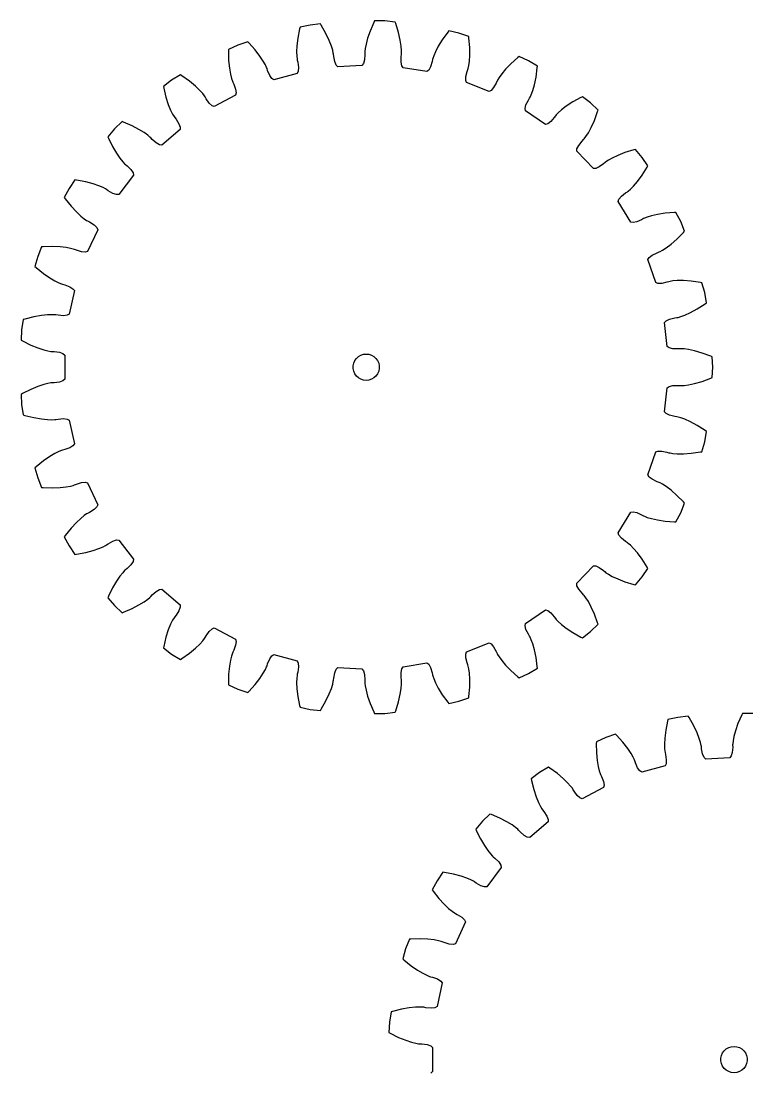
# Model space of a CAD drawing. Extents: x 0 to 163, y 0 to 236.
# Drawn here: x 0 to 83, y 116.7 to 236.5 of the extents above; entities that cross this region are included whole.
import ezdxf

# ---------------------------------------------------------------- set-up
doc = ezdxf.new("R2010")
doc.units = 0

msp = doc.modelspace()

# ---------------------------------------------------------------- linework, layer by layer
for p, q in [((32.92, 236.01), (31.77, 235.76)), ((34.09, 236.14), (32.92, 236.01)), ((34.19, 235.99), (34.09, 236.14)), ((34.71, 235.06), (34.19, 235.99)), ((40.18, 236.32), (39.76, 235.34)), ((40.26, 236.48), (40.18, 236.32)), ((41.44, 236.48), (40.26, 236.48)), ((42.61, 236.35), (41.44, 236.48)), ((42.67, 236.18), (42.61, 236.35)), ((42.99, 235.16), (42.67, 236.18)), ((31.72, 235.59), (31.52, 234.54)), ((31.77, 235.76), (31.72, 235.59)), ((35.09, 234.27), (34.71, 235.06)), ((39.76, 235.34), (39.47, 234.51)), ((43.19, 234.31), (42.99, 235.16)), ((48.6, 235.21), (47.97, 234.35)), ((48.71, 235.35), (48.6, 235.21)), ((49.86, 235.09), (48.71, 235.35)), ((50.98, 234.72), (49.86, 235.09)), ((24.69, 233.73), (23.63, 233.24)), ((25.81, 234.11), (24.69, 233.73)), ((25.94, 233.98), (25.81, 234.11)), ((26.65, 233.19), (25.94, 233.98)), ((31.41, 233.67), (31.38, 232.97)), ((31.52, 234.54), (31.41, 233.67)), ((35.34, 233.62), (35.09, 234.27)), ((35.49, 233.14), (35.34, 233.62)), ((39.29, 233.84), (39.19, 233.34)), ((39.47, 234.51), (39.29, 233.84)), ((43.29, 233.62), (43.19, 234.31)), ((43.34, 233.12), (43.29, 233.62)), ((47.51, 233.6), (47.19, 232.98)), ((47.97, 234.35), (47.51, 233.6)), ((51.01, 234.54), (50.98, 234.72)), ((51.09, 233.48), (51.01, 234.54)), ((23.63, 233.24), (23.62, 233.06)), ((23.62, 233.06), (23.64, 231.99)), ((27.19, 232.49), (26.65, 233.19)), ((27.58, 231.92), (27.19, 232.49)), ((31.38, 232.97), (31.39, 232.47)), ((31.39, 232.47), (31.43, 232.15)), ((35.56, 232.83), (35.49, 233.14)), ((35.58, 232.7), (35.56, 232.83)), ((35.6, 232.45), (35.58, 232.7)), ((35.72, 231.86), (35.6, 232.45)), ((39.15, 232.65), (39.11, 232.04)), ((39.19, 233.34), (39.15, 233.02)), ((39.15, 233.02), (39.15, 232.89)), ((39.15, 232.89), (39.15, 232.65)), ((43.28, 231.81), (43.3, 232.42)), ((43.3, 232.42), (43.33, 232.67)), ((43.33, 232.67), (43.34, 232.8)), ((43.34, 232.8), (43.34, 233.12)), ((46.99, 232.52), (46.89, 232.22)), ((47.19, 232.98), (46.99, 232.52)), ((51.06, 231.91), (51.1, 232.6)), ((51.1, 232.6), (51.09, 233.48)), ((56.72, 232.43), (56.58, 232.32)), ((57.79, 231.94), (56.72, 232.43)), ((23.64, 231.99), (23.73, 231.12)), ((27.82, 231.48), (27.58, 231.92)), ((27.96, 231.19), (27.82, 231.48)), ((28.01, 231.07), (27.96, 231.19)), ((31.43, 232.15), (31.45, 232.02)), ((31.45, 232.02), (31.51, 231.78)), ((31.51, 231.78), (31.59, 231.18)), ((31.59, 231.18), (31.56, 230.75)), ((35.88, 231.46), (35.72, 231.86)), ((36.07, 231.27), (35.88, 231.46)), ((38.82, 231.41), (36.07, 231.27)), ((38.99, 231.63), (38.82, 231.41)), ((39.11, 232.04), (38.99, 231.63)), ((43.35, 231.39), (43.28, 231.81)), ((43.5, 231.16), (43.35, 231.39)), ((46.21, 230.72), (43.5, 231.16)), ((46.63, 231.26), (46.42, 230.89)), ((46.81, 231.85), (46.63, 231.26)), ((46.85, 232.09), (46.81, 231.85)), ((46.89, 232.22), (46.85, 232.09)), ((50.93, 231.09), (50.99, 231.41)), ((50.99, 231.41), (51.06, 231.91)), ((55.79, 231.61), (55.17, 230.98)), ((56.58, 232.32), (55.79, 231.61)), ((58.8, 231.33), (57.79, 231.94)), ((58.65, 230.09), (58.79, 231.15)), ((58.79, 231.15), (58.8, 231.33)), ((18.16, 230.34), (17.15, 229.73)), ((18.31, 230.25), (18.16, 230.34)), ((19.18, 229.62), (18.31, 230.25)), ((23.73, 231.12), (23.85, 230.43)), ((23.85, 230.43), (23.97, 229.94)), ((28.08, 230.83), (28.01, 231.07)), ((28.32, 230.27), (28.08, 230.83)), ((28.57, 229.92), (28.32, 230.27)), ((31.44, 230.51), (28.79, 229.77)), ((31.56, 230.75), (31.44, 230.51)), ((46.42, 230.89), (46.21, 230.72)), ((50.64, 229.72), (50.66, 230.15)), ((50.66, 230.15), (50.81, 230.74)), ((50.81, 230.74), (50.89, 230.97)), ((50.89, 230.97), (50.93, 231.09)), ((54.43, 230.04), (54.27, 229.76)), ((54.73, 230.45), (54.43, 230.04)), ((55.17, 230.98), (54.73, 230.45)), ((58.47, 229.23), (58.65, 230.09)), ((17.15, 229.73), (16.22, 229.02)), ((16.22, 229.02), (16.25, 228.84)), ((16.25, 228.84), (16.5, 227.81)), ((19.86, 229.06), (19.18, 229.62)), ((20.36, 228.58), (19.86, 229.06)), ((23.97, 229.94), (24.07, 229.64)), ((24.07, 229.64), (24.12, 229.52)), ((24.12, 229.52), (24.23, 229.3)), ((24.23, 229.3), (24.44, 228.72)), ((28.79, 229.77), (28.57, 229.92)), ((50.73, 229.46), (50.64, 229.72)), ((53.29, 228.44), (50.73, 229.46)), ((53.81, 228.89), (53.53, 228.56)), ((54.11, 229.42), (53.81, 228.89)), ((54.21, 229.65), (54.11, 229.42)), ((54.27, 229.76), (54.21, 229.65)), ((58.28, 228.57), (58.47, 229.23)), ((16.5, 227.81), (16.77, 226.97)), ((20.69, 228.21), (20.36, 228.58)), ((20.89, 227.95), (20.69, 228.21)), ((20.96, 227.84), (20.89, 227.95)), ((21.09, 227.63), (20.96, 227.84)), ((21.44, 227.13), (21.09, 227.63)), ((24.44, 228.04), (22.01, 226.75)), ((24.44, 228.72), (24.5, 228.3)), ((24.5, 228.3), (24.44, 228.04)), ((53.53, 228.56), (53.29, 228.44)), ((57.78, 227.48), (57.91, 227.68)), ((57.91, 227.68), (57.97, 227.8)), ((57.97, 227.8), (58.1, 228.09)), ((58.1, 228.09), (58.28, 228.57)), ((63.76, 227.78), (62.83, 227.26)), ((63.92, 227.86), (63.76, 227.78)), ((64.86, 227.15), (63.92, 227.86)), ((16.77, 226.97), (17.03, 226.33)), ((21.76, 226.84), (21.44, 227.13)), ((22.01, 226.75), (21.76, 226.84)), ((57.39, 226.52), (57.5, 226.93)), ((57.43, 226.25), (57.39, 226.52)), ((57.5, 226.93), (57.78, 227.48)), ((62.09, 226.77), (61.55, 226.35)), ((62.83, 227.26), (62.09, 226.77)), ((65.71, 226.34), (64.86, 227.15)), ((17.03, 226.33), (17.26, 225.88)), ((17.26, 225.88), (17.42, 225.6)), ((17.42, 225.6), (17.5, 225.49)), ((17.5, 225.49), (17.65, 225.3)), ((17.65, 225.3), (17.98, 224.79)), ((59.71, 224.7), (57.43, 226.25)), ((60.72, 225.48), (60.31, 225.03)), ((60.86, 225.68), (60.72, 225.48)), ((60.95, 225.78), (60.86, 225.68)), ((61.17, 226.01), (60.95, 225.78)), ((61.55, 226.35), (61.17, 226.01)), ((64.93, 224.36), (65.29, 225.16)), ((65.29, 225.16), (65.66, 226.16)), ((65.66, 226.16), (65.71, 226.34)), ((10.65, 224.21), (9.89, 223.31)), ((11.5, 225.02), (10.65, 224.21)), ((11.67, 224.96), (11.5, 225.02)), ((12.65, 224.54), (11.67, 224.96)), ((13.43, 224.13), (12.65, 224.54)), ((14.02, 223.77), (13.43, 224.13)), ((18.13, 224.12), (16.03, 222.34)), ((17.98, 224.79), (18.13, 224.39)), ((18.13, 224.39), (18.13, 224.12)), ((59.97, 224.77), (59.71, 224.7)), ((60.31, 225.03), (59.97, 224.77)), ((64.6, 223.75), (64.93, 224.36)), ((9.89, 223.31), (9.95, 223.14)), ((9.95, 223.14), (10.43, 222.19)), ((14.44, 223.48), (14.02, 223.77)), ((14.68, 223.27), (14.44, 223.48)), ((14.78, 223.18), (14.68, 223.27)), ((14.94, 223), (14.78, 223.18)), ((15.39, 222.59), (14.94, 223)), ((63.5, 222.32), (63.88, 222.79)), ((63.88, 222.79), (64.06, 222.97)), ((64.06, 222.97), (64.14, 223.07)), ((64.14, 223.07), (64.33, 223.32)), ((64.33, 223.32), (64.6, 223.75)), ((10.43, 222.19), (10.87, 221.43)), ((15.76, 222.37), (15.39, 222.59)), ((16.03, 222.34), (15.76, 222.37)), ((63.28, 221.67), (63.3, 221.94)), ((65.17, 219.67), (63.28, 221.67)), ((63.3, 221.94), (63.5, 222.32)), ((69.79, 221.81), (68.77, 221.5)), ((69.96, 221.85), (69.79, 221.81)), ((70.72, 220.95), (69.96, 221.85)), ((10.87, 221.43), (11.26, 220.86)), ((11.26, 220.86), (11.58, 220.46)), ((11.58, 220.46), (11.8, 220.23)), ((66.51, 220.38), (66.33, 220.21)), ((66.61, 220.46), (66.51, 220.38)), ((66.88, 220.63), (66.61, 220.46)), ((67.32, 220.88), (66.88, 220.63)), ((67.95, 221.18), (67.32, 220.88)), ((68.77, 221.5), (67.95, 221.18)), ((71.39, 219.98), (70.72, 220.95)), ((11.8, 220.23), (11.89, 220.14)), ((11.89, 220.14), (12.08, 219.99)), ((12.08, 219.99), (12.52, 219.56)), ((12.52, 219.56), (12.75, 219.2)), ((12.75, 219.2), (12.81, 218.93)), ((65.44, 219.68), (65.17, 219.67)), ((65.83, 219.86), (65.44, 219.68)), ((66.33, 220.21), (65.83, 219.86)), ((70.73, 218.92), (71.3, 219.82)), ((71.3, 219.82), (71.39, 219.98)), ((6.14, 218.39), (5.48, 217.41)), ((6.32, 218.37), (6.14, 218.39)), ((7.37, 218.17), (6.32, 218.37)), ((8.22, 217.94), (7.37, 218.17)), ((12.81, 218.93), (11.14, 216.74)), ((69.75, 217.69), (70.2, 218.21)), ((70.2, 218.21), (70.73, 218.92)), ((5.48, 217.41), (4.93, 216.37)), ((8.87, 217.71), (8.22, 217.94)), ((9.34, 217.51), (8.87, 217.71)), ((9.62, 217.37), (9.34, 217.51)), ((9.73, 217.3), (9.62, 217.37)), ((9.93, 217.16), (9.73, 217.3)), ((10.46, 216.85), (9.93, 217.16)), ((10.87, 216.72), (10.46, 216.85)), ((68.36, 216.53), (68.84, 216.91)), ((68.84, 216.91), (69.05, 217.04)), ((69.05, 217.04), (69.15, 217.12)), ((69.15, 217.12), (69.39, 217.33)), ((69.39, 217.33), (69.75, 217.69)), ((4.93, 216.37), (5.03, 216.23)), ((5.03, 216.23), (5.7, 215.39)), ((11.14, 216.74), (10.87, 216.72)), ((68.01, 215.94), (68.09, 216.2)), ((69.43, 213.58), (68.01, 215.94)), ((68.09, 216.2), (68.36, 216.53)), ((5.7, 215.39), (6.3, 214.75)), ((6.3, 214.75), (6.8, 214.27)), ((72.46, 214.46), (71.79, 214.3)), ((73.33, 214.59), (72.46, 214.46)), ((74.4, 214.67), (73.33, 214.59)), ((74.57, 214.68), (74.4, 214.67)), ((75.13, 213.64), (74.57, 214.68)), ((6.8, 214.27), (7.2, 213.96)), ((7.2, 213.96), (7.46, 213.78)), ((7.46, 213.78), (7.57, 213.71)), ((7.57, 213.71), (7.79, 213.6)), ((7.79, 213.6), (8.31, 213.27)), ((8.31, 213.27), (8.62, 212.97)), ((69.69, 213.53), (69.43, 213.58)), ((70.11, 213.62), (69.69, 213.53)), ((70.67, 213.86), (70.11, 213.62)), ((70.89, 213.98), (70.67, 213.86)), ((71.01, 214.04), (70.89, 213.98)), ((71.3, 214.15), (71.01, 214.04)), ((71.79, 214.3), (71.3, 214.15)), ((75.56, 212.54), (75.13, 213.64)), ((8.73, 212.72), (7.57, 210.23)), ((8.62, 212.97), (8.73, 212.72)), ((74.69, 211.65), (75.44, 212.41)), ((75.44, 212.41), (75.56, 212.54)), ((3.58, 210.81), (2.51, 210.78)), ((4.46, 210.77), (3.58, 210.81)), ((73.47, 210.66), (74.03, 211.08)), ((74.03, 211.08), (74.69, 211.65)), ((1.9, 209.67), (1.58, 208.53)), ((2.33, 210.76), (1.9, 209.67)), ((2.51, 210.78), (2.33, 210.76)), ((5.15, 210.69), (4.46, 210.77)), ((5.64, 210.59), (5.15, 210.69)), ((5.95, 210.51), (5.64, 210.59)), ((6.08, 210.47), (5.95, 210.51)), ((6.3, 210.37), (6.08, 210.47)), ((6.88, 210.19), (6.3, 210.37)), ((7.31, 210.15), (6.88, 210.19)), ((7.57, 210.23), (7.31, 210.15)), ((71.53, 209.56), (71.87, 209.83)), ((71.87, 209.83), (72.42, 210.09)), ((72.42, 210.09), (72.65, 210.18)), ((72.65, 210.18), (72.77, 210.23)), ((72.77, 210.23), (73.05, 210.39)), ((73.05, 210.39), (73.47, 210.66)), ((1.58, 208.53), (1.71, 208.41)), ((1.71, 208.41), (2.54, 207.74)), ((71.39, 209.33), (71.53, 209.56)), ((72.27, 206.72), (71.39, 209.33)), ((2.54, 207.74), (3.27, 207.24)), ((3.27, 207.24), (3.86, 206.89)), ((3.86, 206.89), (4.32, 206.66)), ((4.32, 206.66), (4.61, 206.54)), ((4.61, 206.54), (4.74, 206.5)), ((4.74, 206.5), (4.98, 206.44)), ((4.98, 206.44), (5.55, 206.23)), ((5.55, 206.23), (5.91, 206)), ((5.91, 206), (6.07, 205.79)), ((72.52, 206.61), (72.27, 206.72)), ((72.95, 206.61), (72.52, 206.61)), ((73.55, 206.73), (72.95, 206.61)), ((73.78, 206.8), (73.55, 206.73)), ((73.91, 206.83), (73.78, 206.8)), ((74.23, 206.88), (73.91, 206.83)), ((74.73, 206.92), (74.23, 206.88)), ((75.43, 206.92), (74.73, 206.92)), ((76.3, 206.86), (75.43, 206.92)), ((77.36, 206.72), (76.3, 206.86)), ((77.54, 206.68), (77.36, 206.72)), ((77.85, 205.55), (77.54, 206.68)), ((6.07, 205.79), (5.48, 203.1)), ((78.04, 204.39), (77.85, 205.55)), ((76.23, 203.28), (77, 203.7)), ((77, 203.7), (77.9, 204.28)), ((77.9, 204.28), (78.04, 204.39)), ((0.25, 202.49), (0.06, 201.33)), ((0.42, 202.55), (0.25, 202.49)), ((1.46, 202.81), (0.42, 202.55)), ((2.33, 202.96), (1.46, 202.81)), ((3.01, 203.03), (2.33, 202.96)), ((3.52, 203.04), (3.01, 203.03)), ((3.84, 203.03), (3.52, 203.04)), ((3.97, 203.01), (3.84, 203.03)), ((4.21, 202.97), (3.97, 203.01)), ((4.82, 202.91), (4.21, 202.97)), ((5.25, 202.97), (4.82, 202.91)), ((5.48, 203.1), (5.25, 202.97)), ((73.46, 202.34), (73.85, 202.53)), ((73.85, 202.53), (74.44, 202.67)), ((74.44, 202.67), (74.69, 202.71)), ((74.69, 202.71), (74.82, 202.73)), ((74.82, 202.73), (75.12, 202.82)), ((75.12, 202.82), (75.6, 203)), ((75.6, 203), (76.23, 203.28)), ((0.06, 201.33), (0, 200.16)), ((73.28, 202.14), (73.46, 202.34)), ((73.58, 199.41), (73.28, 202.14)), ((0, 200.16), (0.15, 200.06)), ((0.15, 200.06), (1.11, 199.59)), ((1.11, 199.59), (1.92, 199.25)), ((1.92, 199.25), (2.58, 199.04)), ((2.58, 199.04), (3.07, 198.92)), ((3.07, 198.92), (3.39, 198.86)), ((3.39, 198.86), (3.52, 198.85)), ((3.52, 198.85), (3.76, 198.84)), ((3.76, 198.84), (4.37, 198.76)), ((73.8, 199.25), (73.58, 199.41)), ((74.22, 199.15), (73.8, 199.25)), ((74.83, 199.14), (74.22, 199.15)), ((75.07, 199.16), (74.83, 199.14)), ((75.2, 199.16), (75.07, 199.16)), ((75.52, 199.14), (75.2, 199.16)), ((76.02, 199.07), (75.52, 199.14)), ((76.7, 198.93), (76.02, 199.07)), ((77.55, 198.68), (76.7, 198.93)), ((4.37, 198.76), (4.77, 198.62)), ((4.77, 198.62), (4.98, 198.44)), ((4.98, 198.44), (4.98, 195.69)), ((37.88, 197.53), (38, 197.81)), ((38, 197.81), (38.19, 198.07)), ((38.19, 198.07), (38.42, 198.28)), ((38.42, 198.28), (38.69, 198.43)), ((38.69, 198.43), (38.99, 198.53)), ((38.99, 198.53), (39.3, 198.56)), ((39.3, 198.56), (39.61, 198.53)), ((39.61, 198.53), (39.91, 198.43)), ((39.91, 198.43), (40.18, 198.28)), ((40.18, 198.28), (40.42, 198.07)), ((40.42, 198.07), (40.6, 197.81)), ((40.6, 197.81), (40.73, 197.53)), ((78.55, 198.31), (77.55, 198.68)), ((78.71, 198.24), (78.55, 198.31)), ((78.77, 197.06), (78.71, 198.24)), ((37.81, 197.22), (37.88, 197.53)), ((37.81, 196.91), (37.81, 197.22)), ((37.88, 196.6), (37.81, 196.91)), ((38, 196.31), (37.88, 196.6)), ((40.73, 196.6), (40.6, 196.31)), ((40.73, 197.53), (40.79, 197.22)), ((40.79, 196.91), (40.73, 196.6)), ((40.79, 197.22), (40.79, 196.91)), ((78.71, 195.89), (78.77, 197.06)), ((3.39, 195.27), (3.07, 195.21)), ((3.52, 195.28), (3.39, 195.27)), ((3.76, 195.29), (3.52, 195.28)), ((4.37, 195.36), (3.76, 195.29)), ((4.77, 195.51), (4.37, 195.36)), ((4.98, 195.69), (4.77, 195.51)), ((38.19, 196.06), (38, 196.31)), ((38.42, 195.85), (38.19, 196.06)), ((38.69, 195.69), (38.42, 195.85)), ((38.99, 195.6), (38.69, 195.69)), ((39.3, 195.56), (38.99, 195.6)), ((39.61, 195.6), (39.3, 195.56)), ((39.91, 195.69), (39.61, 195.6)), ((40.18, 195.85), (39.91, 195.69)), ((40.42, 196.06), (40.18, 195.85)), ((40.6, 196.31), (40.42, 196.06)), ((76.7, 195.2), (77.55, 195.44)), ((77.55, 195.44), (78.55, 195.81)), ((78.55, 195.81), (78.71, 195.89)), ((0.15, 194.06), (0, 193.97)), ((1.11, 194.54), (0.15, 194.06)), ((1.92, 194.87), (1.11, 194.54)), ((2.58, 195.09), (1.92, 194.87)), ((3.07, 195.21), (2.58, 195.09)), ((73.28, 191.98), (73.58, 194.72)), ((73.58, 194.72), (73.8, 194.88)), ((73.8, 194.88), (74.22, 194.97)), ((74.22, 194.97), (74.83, 194.99)), ((74.83, 194.99), (75.07, 194.97)), ((75.07, 194.97), (75.2, 194.97)), ((75.2, 194.97), (75.52, 194.99)), ((75.52, 194.99), (76.02, 195.06)), ((76.02, 195.06), (76.7, 195.2)), ((0, 193.97), (0.06, 192.8)), ((0.06, 192.8), (0.25, 191.63)), ((0.25, 191.63), (0.42, 191.58)), ((73.46, 191.78), (73.28, 191.98)), ((73.85, 191.6), (73.46, 191.78)), ((0.42, 191.58), (1.46, 191.32)), ((1.46, 191.32), (2.33, 191.17)), ((2.33, 191.17), (3.01, 191.1)), ((3.01, 191.1), (3.52, 191.08)), ((3.52, 191.08), (3.84, 191.1)), ((3.84, 191.1), (3.97, 191.11)), ((3.97, 191.11), (4.21, 191.16)), ((4.21, 191.16), (4.82, 191.21)), ((4.82, 191.21), (5.25, 191.16)), ((5.25, 191.16), (5.48, 191.03)), ((5.48, 191.03), (6.07, 188.34)), ((74.44, 191.45), (73.85, 191.6)), ((74.69, 191.42), (74.44, 191.45)), ((74.82, 191.39), (74.69, 191.42)), ((75.12, 191.3), (74.82, 191.39)), ((75.6, 191.13), (75.12, 191.3)), ((76.23, 190.84), (75.6, 191.13)), ((77, 190.42), (76.23, 190.84)), ((77.9, 189.85), (77, 190.42)), ((77.85, 188.58), (78.04, 189.74)), ((78.04, 189.74), (77.9, 189.85)), ((5.91, 188.12), (5.55, 187.89)), ((6.07, 188.34), (5.91, 188.12)), ((77.54, 187.44), (77.85, 188.58)), ((3.27, 186.89), (2.54, 186.39)), ((3.86, 187.24), (3.27, 186.89)), ((4.32, 187.46), (3.86, 187.24)), ((4.61, 187.59), (4.32, 187.46)), ((4.74, 187.63), (4.61, 187.59)), ((4.98, 187.69), (4.74, 187.63)), ((5.55, 187.89), (4.98, 187.69)), ((71.39, 184.8), (72.27, 187.41)), ((72.27, 187.41), (72.52, 187.51)), ((72.52, 187.51), (72.95, 187.52)), ((72.95, 187.52), (73.55, 187.4)), ((73.55, 187.4), (73.78, 187.33)), ((73.78, 187.33), (73.91, 187.3)), ((73.91, 187.3), (74.23, 187.25)), ((74.23, 187.25), (74.73, 187.21)), ((74.73, 187.21), (75.43, 187.2)), ((75.43, 187.2), (76.3, 187.26)), ((76.3, 187.26), (77.36, 187.41)), ((77.36, 187.41), (77.54, 187.44)), ((1.71, 185.72), (1.58, 185.59)), ((2.54, 186.39), (1.71, 185.72)), ((1.58, 185.59), (1.9, 184.46)), ((1.9, 184.46), (2.33, 183.37)), ((71.53, 184.56), (71.39, 184.8)), ((71.87, 184.3), (71.53, 184.56)), ((2.33, 183.37), (2.51, 183.35)), ((2.51, 183.35), (3.58, 183.32)), ((3.58, 183.32), (4.46, 183.36)), ((4.46, 183.36), (5.15, 183.44)), ((5.15, 183.44), (5.64, 183.53)), ((5.64, 183.53), (5.95, 183.61)), ((5.95, 183.61), (6.08, 183.66)), ((6.08, 183.66), (6.3, 183.75)), ((6.3, 183.75), (6.88, 183.93)), ((6.88, 183.93), (7.31, 183.98)), ((7.31, 183.98), (7.57, 183.9)), ((7.57, 183.9), (8.73, 181.4)), ((72.42, 184.03), (71.87, 184.3)), ((72.65, 183.95), (72.42, 184.03)), ((72.77, 183.89), (72.65, 183.95)), ((73.05, 183.74), (72.77, 183.89)), ((73.47, 183.47), (73.05, 183.74)), ((74.03, 183.05), (73.47, 183.47)), ((74.69, 182.47), (74.03, 183.05)), ((75.44, 181.72), (74.69, 182.47)), ((8.31, 180.85), (7.79, 180.53)), ((8.62, 181.15), (8.31, 180.85)), ((8.73, 181.4), (8.62, 181.15)), ((75.13, 180.49), (75.56, 181.58)), ((75.56, 181.58), (75.44, 181.72)), ((6.8, 179.85), (6.3, 179.38)), ((7.2, 180.17), (6.8, 179.85)), ((7.46, 180.35), (7.2, 180.17)), ((7.57, 180.42), (7.46, 180.35)), ((7.79, 180.53), (7.57, 180.42)), ((68.01, 178.19), (69.43, 180.54)), ((69.43, 180.54), (69.69, 180.59)), ((69.69, 180.59), (70.11, 180.51)), ((70.11, 180.51), (70.67, 180.26)), ((70.67, 180.26), (70.89, 180.14)), ((70.89, 180.14), (71.01, 180.09)), ((71.01, 180.09), (71.3, 179.97)), ((71.3, 179.97), (71.79, 179.82)), ((71.79, 179.82), (72.46, 179.67)), ((72.46, 179.67), (73.33, 179.54)), ((74.57, 179.45), (75.13, 180.49)), ((5.7, 178.73), (5.03, 177.9)), ((6.3, 179.38), (5.7, 178.73)), ((73.33, 179.54), (74.4, 179.45)), ((74.4, 179.45), (74.57, 179.45)), ((5.03, 177.9), (4.93, 177.75)), ((4.93, 177.75), (5.48, 176.71)), ((9.93, 176.97), (10.46, 177.27)), ((10.46, 177.27), (10.87, 177.4)), ((10.87, 177.4), (11.14, 177.38)), ((11.14, 177.38), (12.81, 175.19)), ((68.09, 177.93), (68.01, 178.19)), ((68.36, 177.6), (68.09, 177.93)), ((68.84, 177.22), (68.36, 177.6)), ((5.48, 176.71), (6.14, 175.74)), ((7.37, 175.96), (8.22, 176.19)), ((8.22, 176.19), (8.87, 176.41)), ((8.87, 176.41), (9.34, 176.61)), ((9.34, 176.61), (9.62, 176.76)), ((9.62, 176.76), (9.73, 176.83)), ((9.73, 176.83), (9.93, 176.97)), ((69.05, 177.08), (68.84, 177.22)), ((69.15, 177.01), (69.05, 177.08)), ((69.39, 176.8), (69.15, 177.01)), ((69.75, 176.44), (69.39, 176.8)), ((70.2, 175.91), (69.75, 176.44)), ((6.14, 175.74), (6.32, 175.76)), ((6.32, 175.76), (7.37, 175.96)), ((12.75, 174.93), (12.52, 174.57)), ((12.81, 175.19), (12.75, 174.93)), ((70.73, 175.21), (70.2, 175.91)), ((71.3, 174.31), (70.73, 175.21)), ((11.58, 173.66), (11.26, 173.27)), ((11.8, 173.9), (11.58, 173.66)), ((11.89, 173.99), (11.8, 173.9)), ((12.08, 174.14), (11.89, 173.99)), ((12.52, 174.57), (12.08, 174.14)), ((63.28, 172.46), (65.17, 174.45)), ((65.17, 174.45), (65.44, 174.45)), ((65.44, 174.45), (65.83, 174.27)), ((65.83, 174.27), (66.33, 173.91)), ((66.33, 173.91), (66.51, 173.75)), ((66.51, 173.75), (66.61, 173.67)), ((66.61, 173.67), (66.88, 173.49)), ((70.72, 173.18), (71.39, 174.15)), ((71.39, 174.15), (71.3, 174.31)), ((10.87, 172.7), (10.43, 171.94)), ((11.26, 173.27), (10.87, 172.7)), ((66.88, 173.49), (67.32, 173.24)), ((67.32, 173.24), (67.95, 172.95)), ((67.95, 172.95), (68.77, 172.63)), ((68.77, 172.63), (69.79, 172.32)), ((69.96, 172.28), (70.72, 173.18)), ((10.43, 171.94), (9.95, 170.98)), ((14.94, 171.13), (15.39, 171.54)), ((15.39, 171.54), (15.76, 171.75)), ((15.76, 171.75), (16.03, 171.79)), ((16.03, 171.79), (18.13, 170.01)), ((63.3, 172.19), (63.28, 172.46)), ((63.5, 171.8), (63.3, 172.19)), ((63.88, 171.33), (63.5, 171.8)), ((64.06, 171.16), (63.88, 171.33)), ((69.79, 172.32), (69.96, 172.28)), ((9.95, 170.98), (9.89, 170.82)), ((9.89, 170.82), (10.65, 169.92)), ((13.43, 169.99), (14.02, 170.35)), ((14.02, 170.35), (14.44, 170.65)), ((14.44, 170.65), (14.68, 170.85)), ((14.68, 170.85), (14.78, 170.94)), ((14.78, 170.94), (14.94, 171.13)), ((64.14, 171.06), (64.06, 171.16)), ((64.33, 170.8), (64.14, 171.06)), ((64.6, 170.37), (64.33, 170.8)), ((64.93, 169.76), (64.6, 170.37)), ((10.65, 169.92), (11.5, 169.11)), ((11.5, 169.11), (11.67, 169.17)), ((11.67, 169.17), (12.65, 169.59)), ((12.65, 169.59), (13.43, 169.99)), ((17.98, 169.34), (17.65, 168.82)), ((18.13, 169.74), (17.98, 169.34)), ((18.13, 170.01), (18.13, 169.74)), ((57.43, 167.88), (59.71, 169.42)), ((59.71, 169.42), (59.97, 169.36)), ((59.97, 169.36), (60.31, 169.1)), ((60.31, 169.1), (60.72, 168.64)), ((65.29, 168.96), (64.93, 169.76)), ((65.66, 167.96), (65.29, 168.96)), ((17.03, 167.8), (16.77, 167.15)), ((17.26, 168.25), (17.03, 167.8)), ((17.42, 168.52), (17.26, 168.25)), ((17.5, 168.63), (17.42, 168.52)), ((17.65, 168.82), (17.5, 168.63)), ((57.39, 167.61), (57.43, 167.88)), ((60.72, 168.64), (60.86, 168.44)), ((60.86, 168.44), (60.95, 168.34)), ((60.95, 168.34), (61.17, 168.11)), ((61.17, 168.11), (61.55, 167.78)), ((61.55, 167.78), (62.09, 167.35)), ((64.86, 166.98), (65.71, 167.79)), ((65.71, 167.79), (65.66, 167.96)), ((16.77, 167.15), (16.5, 166.32)), ((20.96, 166.28), (21.09, 166.49)), ((21.09, 166.49), (21.44, 166.99)), ((21.44, 166.99), (21.76, 167.28)), ((21.76, 167.28), (22.01, 167.38)), ((22.01, 167.38), (24.44, 166.09)), ((57.5, 167.19), (57.39, 167.61)), ((57.78, 166.65), (57.5, 167.19)), ((57.91, 166.44), (57.78, 166.65)), ((62.09, 167.35), (62.83, 166.87)), ((62.83, 166.87), (63.76, 166.34)), ((63.92, 166.27), (64.86, 166.98)), ((16.25, 165.28), (16.22, 165.11)), ((16.5, 166.32), (16.25, 165.28)), ((19.86, 165.06), (20.36, 165.54)), ((20.36, 165.54), (20.69, 165.92)), ((20.69, 165.92), (20.89, 166.17)), ((20.89, 166.17), (20.96, 166.28)), ((24.44, 165.4), (24.23, 164.83)), ((24.44, 166.09), (24.5, 165.83)), ((24.5, 165.83), (24.44, 165.4)), ((50.73, 164.66), (53.29, 165.68)), ((53.29, 165.68), (53.53, 165.56)), ((53.53, 165.56), (53.81, 165.24)), ((57.97, 166.33), (57.91, 166.44)), ((58.1, 166.03), (57.97, 166.33)), ((58.28, 165.56), (58.1, 166.03)), ((58.47, 164.89), (58.28, 165.56)), ((63.76, 166.34), (63.92, 166.27)), ((16.22, 165.11), (17.15, 164.39)), ((17.15, 164.39), (18.16, 163.79)), ((18.31, 163.88), (19.18, 164.5)), ((19.18, 164.5), (19.86, 165.06)), ((23.97, 164.18), (23.85, 163.69)), ((24.07, 164.49), (23.97, 164.18)), ((24.12, 164.61), (24.07, 164.49)), ((24.23, 164.83), (24.12, 164.61)), ((28.32, 163.85), (28.57, 164.21)), ((28.57, 164.21), (28.79, 164.35)), ((28.79, 164.35), (31.44, 163.62)), ((50.64, 164.41), (50.73, 164.66)), ((50.66, 163.98), (50.64, 164.41)), ((53.81, 165.24), (54.11, 164.7)), ((54.11, 164.7), (54.21, 164.48)), ((54.21, 164.48), (54.27, 164.36)), ((54.27, 164.36), (54.43, 164.09)), ((54.43, 164.09), (54.73, 163.68)), ((58.65, 164.03), (58.47, 164.89)), ((18.16, 163.79), (18.31, 163.88)), ((23.73, 163.01), (23.64, 162.13)), ((23.85, 163.69), (23.73, 163.01)), ((27.82, 162.65), (27.96, 162.94)), ((27.96, 162.94), (28.01, 163.06)), ((28.01, 163.06), (28.08, 163.29)), ((28.08, 163.29), (28.32, 163.85)), ((31.44, 163.62), (31.56, 163.38)), ((31.59, 162.95), (31.51, 162.34)), ((31.56, 163.38), (31.59, 162.95)), ((43.35, 162.74), (43.5, 162.96)), ((43.5, 162.96), (46.21, 163.41)), ((46.21, 163.41), (46.42, 163.24)), ((46.42, 163.24), (46.63, 162.86)), ((50.81, 163.39), (50.66, 163.98)), ((50.89, 163.16), (50.81, 163.39)), ((50.93, 163.03), (50.89, 163.16)), ((50.99, 162.72), (50.93, 163.03)), ((54.73, 163.68), (55.17, 163.15)), ((55.17, 163.15), (55.79, 162.52)), ((58.79, 162.97), (58.65, 164.03)), ((58.8, 162.8), (58.79, 162.97)), ((23.64, 162.13), (23.62, 161.07)), ((27.19, 161.63), (27.58, 162.21)), ((27.58, 162.21), (27.82, 162.65)), ((31.43, 161.97), (31.39, 161.66)), ((31.45, 162.1), (31.43, 161.97)), ((31.51, 162.34), (31.45, 162.1)), ((35.6, 161.67), (35.72, 162.27)), ((35.72, 162.27), (35.88, 162.67)), ((35.88, 162.67), (36.07, 162.86)), ((36.07, 162.86), (38.82, 162.71)), ((38.82, 162.71), (38.99, 162.5)), ((38.99, 162.5), (39.11, 162.09)), ((39.11, 162.09), (39.15, 161.48)), ((43.28, 162.31), (43.35, 162.74)), ((43.3, 161.7), (43.28, 162.31)), ((43.33, 161.46), (43.3, 161.7)), ((46.63, 162.86), (46.81, 162.28)), ((46.81, 162.28), (46.85, 162.04)), ((46.85, 162.04), (46.89, 161.91)), ((46.89, 161.91), (46.99, 161.61)), ((51.06, 162.22), (50.99, 162.72)), ((51.1, 161.53), (51.06, 162.22)), ((55.79, 162.52), (56.58, 161.8)), ((56.58, 161.8), (56.72, 161.7)), ((56.72, 161.7), (57.79, 162.19)), ((57.79, 162.19), (58.8, 162.8)), ((23.62, 161.07), (23.63, 160.89)), ((23.63, 160.89), (24.69, 160.4)), ((25.94, 160.14), (26.65, 160.94)), ((26.65, 160.94), (27.19, 161.63)), ((31.39, 161.66), (31.38, 161.15)), ((31.38, 161.15), (31.41, 160.46)), ((35.09, 159.86), (35.34, 160.5)), ((35.34, 160.5), (35.49, 160.98)), ((35.49, 160.98), (35.56, 161.3)), ((35.56, 161.3), (35.58, 161.43)), ((35.58, 161.43), (35.6, 161.67)), ((39.15, 161.48), (39.15, 161.23)), ((39.15, 161.23), (39.15, 161.1)), ((39.15, 161.1), (39.19, 160.78)), ((39.19, 160.78), (39.29, 160.29)), ((43.19, 159.82), (43.29, 160.5)), ((43.29, 160.5), (43.34, 161.01)), ((43.34, 161.33), (43.33, 161.46)), ((43.34, 161.01), (43.34, 161.33)), ((46.99, 161.61), (47.19, 161.14)), ((47.19, 161.14), (47.51, 160.53)), ((47.51, 160.53), (47.97, 159.78)), ((51.01, 159.58), (51.09, 160.65)), ((51.09, 160.65), (51.1, 161.53)), ((24.69, 160.4), (25.81, 160.02)), ((25.81, 160.02), (25.94, 160.14)), ((31.41, 160.46), (31.52, 159.58)), ((31.52, 159.58), (31.72, 158.54)), ((34.71, 159.06), (35.09, 159.86)), ((39.29, 160.29), (39.47, 159.62)), ((39.47, 159.62), (39.76, 158.79)), ((42.99, 158.96), (43.19, 159.82)), ((47.97, 159.78), (48.6, 158.91)), ((49.86, 159.03), (50.98, 159.41)), ((50.98, 159.41), (51.01, 159.58)), ((31.72, 158.54), (31.77, 158.37)), ((31.77, 158.37), (32.92, 158.11)), ((32.92, 158.11), (34.09, 157.98)), ((34.09, 157.98), (34.19, 158.13)), ((34.19, 158.13), (34.71, 159.06)), ((39.76, 158.79), (40.18, 157.81)), ((42.67, 157.94), (42.99, 158.96)), ((48.6, 158.91), (48.71, 158.78)), ((48.71, 158.78), (49.86, 159.03)), ((40.18, 157.81), (40.26, 157.65)), ((40.26, 157.65), (41.44, 157.65)), ((41.44, 157.65), (42.61, 157.78)), ((42.61, 157.78), (42.67, 157.94)), ((73.65, 156.94), (73.61, 156.76)), ((74.8, 157.19), (73.65, 156.94)), ((75.97, 157.32), (74.8, 157.19)), ((76.07, 157.17), (75.97, 157.32)), ((76.6, 156.24), (76.07, 157.17)), ((82.07, 157.49), (81.64, 156.51)), ((82.15, 157.65), (82.07, 157.49)), ((83.33, 157.65), (82.15, 157.65)), ((73.41, 155.72), (73.3, 154.84)), ((73.61, 156.76), (73.41, 155.72)), ((76.98, 155.44), (76.6, 156.24)), ((81.64, 156.51), (81.35, 155.68)), ((66.58, 154.9), (65.51, 154.41)), ((67.7, 155.28), (66.58, 154.9)), ((67.82, 155.16), (67.7, 155.28)), ((68.54, 154.36), (67.82, 155.16)), ((73.3, 154.84), (73.27, 154.15)), ((77.23, 154.8), (76.98, 155.44)), ((77.38, 154.32), (77.23, 154.8)), ((81.08, 154.52), (81.04, 154.2)), ((81.17, 155.01), (81.08, 154.52)), ((81.35, 155.68), (81.17, 155.01)), ((65.51, 154.41), (65.5, 154.23)), ((65.5, 154.23), (65.53, 153.17)), ((69.08, 153.67), (68.54, 154.36)), ((69.46, 153.09), (69.08, 153.67)), ((73.27, 154.15), (73.28, 153.64)), ((73.28, 153.64), (73.31, 153.33)), ((73.31, 153.33), (73.33, 153.2)), ((77.45, 154), (77.38, 154.32)), ((77.47, 153.87), (77.45, 154)), ((77.49, 153.63), (77.47, 153.87)), ((77.6, 153.03), (77.49, 153.63)), ((81.04, 153.82), (80.99, 153.21)), ((81.04, 154.2), (81.03, 154.07)), ((81.03, 154.07), (81.04, 153.82)), ((65.53, 153.17), (65.62, 152.29)), ((65.62, 152.29), (65.73, 151.61)), ((69.71, 152.65), (69.46, 153.09)), ((69.85, 152.36), (69.71, 152.65)), ((69.9, 152.24), (69.85, 152.36)), ((69.97, 152.01), (69.9, 152.24)), ((73.33, 153.2), (73.39, 152.96)), ((73.39, 152.96), (73.48, 152.35)), ((73.48, 152.35), (73.45, 151.92)), ((77.77, 152.63), (77.6, 153.03)), ((77.96, 152.44), (77.77, 152.63)), ((80.7, 152.59), (77.96, 152.44)), ((80.87, 152.8), (80.7, 152.59)), ((80.99, 153.21), (80.87, 152.8)), ((59.04, 150.91), (58.1, 150.19)), ((60.05, 151.51), (59.04, 150.91)), ((60.2, 151.42), (60.05, 151.51)), ((61.07, 150.8), (60.2, 151.42)), ((65.73, 151.61), (65.85, 151.12)), ((65.85, 151.12), (65.95, 150.81)), ((70.21, 151.45), (69.97, 152.01)), ((70.45, 151.09), (70.21, 151.45)), ((70.68, 150.95), (70.45, 151.09)), ((73.33, 151.68), (70.68, 150.95)), ((73.45, 151.92), (73.33, 151.68)), ((58.1, 150.19), (58.13, 150.02)), ((58.13, 150.02), (58.39, 148.98)), ((61.74, 150.24), (61.07, 150.8)), ((62.24, 149.76), (61.74, 150.24)), ((62.58, 149.38), (62.24, 149.76)), ((65.95, 150.81), (66, 150.69)), ((66, 150.69), (66.11, 150.47)), ((66.11, 150.47), (66.33, 149.9)), ((66.33, 149.9), (66.39, 149.47)), ((58.39, 148.98), (58.66, 148.15)), ((62.78, 149.13), (62.58, 149.38)), ((62.85, 149.02), (62.78, 149.13)), ((62.97, 148.81), (62.85, 149.02)), ((63.32, 148.31), (62.97, 148.81)), ((66.33, 149.21), (63.89, 147.92)), ((66.39, 149.47), (66.33, 149.21)), ((58.66, 148.15), (58.92, 147.5)), ((58.92, 147.5), (59.15, 147.05)), ((63.64, 148.02), (63.32, 148.31)), ((63.89, 147.92), (63.64, 148.02)), ((53.39, 146.19), (52.53, 145.38)), ((53.56, 146.13), (53.39, 146.19)), ((54.54, 145.71), (53.56, 146.13)), ((59.15, 147.05), (59.31, 146.78)), ((59.31, 146.78), (59.38, 146.67)), ((59.38, 146.67), (59.54, 146.48)), ((59.54, 146.48), (59.87, 145.96)), ((52.53, 145.38), (51.77, 144.48)), ((55.32, 145.31), (54.54, 145.71)), ((55.91, 144.95), (55.32, 145.31)), ((56.32, 144.65), (55.91, 144.95)), ((60.01, 145.29), (57.92, 143.51)), ((59.87, 145.96), (60.02, 145.56)), ((60.02, 145.56), (60.01, 145.29)), ((51.77, 144.48), (51.84, 144.32)), ((51.84, 144.32), (52.31, 143.36)), ((56.57, 144.45), (56.32, 144.65)), ((56.66, 144.36), (56.57, 144.45)), ((56.83, 144.17), (56.66, 144.36)), ((57.28, 143.76), (56.83, 144.17)), ((57.65, 143.55), (57.28, 143.76)), ((52.31, 143.36), (52.76, 142.6)), ((52.76, 142.6), (53.15, 142.03)), ((57.92, 143.51), (57.65, 143.55)), ((53.15, 142.03), (53.47, 141.64)), ((53.47, 141.64), (53.68, 141.4)), ((53.68, 141.4), (53.78, 141.31)), ((53.78, 141.31), (53.97, 141.16)), ((53.97, 141.16), (54.4, 140.73)), ((54.4, 140.73), (54.64, 140.37)), ((54.64, 140.37), (54.69, 140.11)), ((48.03, 139.56), (47.37, 138.59)), ((48.21, 139.54), (48.03, 139.56)), ((49.25, 139.34), (48.21, 139.54)), ((50.1, 139.11), (49.25, 139.34)), ((50.76, 138.89), (50.1, 139.11)), ((54.69, 140.11), (53.03, 137.92)), ((47.37, 138.59), (46.82, 137.55)), ((51.22, 138.69), (50.76, 138.89)), ((51.51, 138.54), (51.22, 138.69)), ((51.62, 138.47), (51.51, 138.54)), ((51.82, 138.33), (51.62, 138.47)), ((52.35, 138.03), (51.82, 138.33)), ((52.76, 137.9), (52.35, 138.03)), ((53.03, 137.92), (52.76, 137.9)), ((46.82, 137.55), (46.92, 137.4)), ((46.92, 137.4), (47.59, 136.57)), ((47.59, 136.57), (48.18, 135.92)), ((48.18, 135.92), (48.69, 135.45)), ((48.69, 135.45), (49.08, 135.13)), ((49.08, 135.13), (49.35, 134.95)), ((49.35, 134.95), (49.46, 134.88)), ((49.46, 134.88), (49.68, 134.77)), ((49.68, 134.77), (50.2, 134.45)), ((50.2, 134.45), (50.5, 134.15)), ((50.5, 134.15), (50.61, 133.9)), ((50.61, 133.9), (49.46, 131.4)), ((44.22, 131.93), (43.79, 130.84)), ((44.4, 131.95), (44.22, 131.93)), ((45.46, 131.98), (44.4, 131.95)), ((46.34, 131.94), (45.46, 131.98)), ((47.03, 131.86), (46.34, 131.94)), ((47.53, 131.77), (47.03, 131.86)), ((47.84, 131.69), (47.53, 131.77)), ((43.79, 130.84), (43.47, 129.71)), ((47.96, 131.64), (47.84, 131.69)), ((48.19, 131.55), (47.96, 131.64)), ((48.77, 131.37), (48.19, 131.55)), ((49.2, 131.33), (48.77, 131.37)), ((49.46, 131.4), (49.2, 131.33)), ((43.47, 129.71), (43.6, 129.58)), ((43.6, 129.58), (44.43, 128.92)), ((44.43, 128.92), (45.15, 128.41)), ((45.15, 128.41), (45.75, 128.06)), ((45.75, 128.06), (46.2, 127.84)), ((46.2, 127.84), (46.5, 127.71)), ((46.5, 127.71), (46.62, 127.67)), ((46.62, 127.67), (46.86, 127.61)), ((46.86, 127.61), (47.44, 127.41)), ((47.96, 126.96), (47.37, 124.27)), ((47.44, 127.41), (47.8, 127.18)), ((47.8, 127.18), (47.96, 126.96)), ((42.14, 123.67), (41.95, 122.51)), ((42.31, 123.72), (42.14, 123.67)), ((43.34, 123.98), (42.31, 123.72)), ((44.21, 124.13), (43.34, 123.98)), ((44.9, 124.2), (44.21, 124.13)), ((45.41, 124.22), (44.9, 124.2)), ((45.73, 124.2), (45.41, 124.22)), ((45.86, 124.19), (45.73, 124.2)), ((46.1, 124.14), (45.86, 124.19)), ((46.71, 124.09), (46.1, 124.14)), ((47.13, 124.14), (46.71, 124.09)), ((47.37, 124.27), (47.13, 124.14)), ((41.95, 122.51), (41.89, 121.33)), ((41.89, 121.33), (42.04, 121.24)), ((42.04, 121.24), (43, 120.76)), ((43, 120.76), (43.81, 120.43)), ((43.81, 120.43), (44.47, 120.21)), ((44.47, 120.21), (44.96, 120.09)), ((44.96, 120.09), (45.27, 120.04)), ((45.27, 120.04), (45.4, 120.02)), ((45.4, 120.02), (45.65, 120.01)), ((45.65, 120.01), (46.25, 119.94)), ((46.25, 119.94), (46.66, 119.79)), ((46.66, 119.79), (46.86, 119.61)), ((46.86, 119.61), (46.86, 116.86)), ((79.7, 118.39), (79.76, 118.7)), ((79.76, 118.7), (79.89, 118.99)), ((79.89, 118.99), (80.07, 119.24)), ((80.07, 119.24), (80.31, 119.45)), ((80.31, 119.45), (80.58, 119.61)), ((80.58, 119.61), (80.88, 119.7)), ((80.88, 119.7), (81.19, 119.74)), ((81.19, 119.74), (81.5, 119.7)), ((81.5, 119.7), (81.8, 119.61)), ((81.8, 119.61), (82.07, 119.45)), ((82.07, 119.45), (82.3, 119.24)), ((82.3, 119.24), (82.49, 118.99)), ((82.49, 118.99), (82.62, 118.7)), ((82.62, 118.7), (82.68, 118.39)), ((79.7, 118.08), (79.7, 118.39)), ((79.76, 117.77), (79.7, 118.08)), ((79.89, 117.49), (79.76, 117.77)), ((80.07, 117.23), (79.89, 117.49)), ((82.49, 117.49), (82.3, 117.23)), ((82.62, 117.77), (82.49, 117.49)), ((82.68, 118.08), (82.62, 117.77)), ((82.68, 118.39), (82.68, 118.08)), ((46.86, 116.86), (46.66, 116.68)), ((80.31, 117.02), (80.07, 117.23)), ((80.58, 116.87), (80.31, 117.02)), ((80.88, 116.77), (80.58, 116.87)), ((81.19, 116.74), (80.88, 116.77)), ((81.5, 116.77), (81.19, 116.74)), ((81.8, 116.87), (81.5, 116.77)), ((82.07, 117.02), (81.8, 116.87)), ((82.3, 117.23), (82.07, 117.02))]:
    msp.add_line(p, q)

doc.saveas('drawing.dxf')
